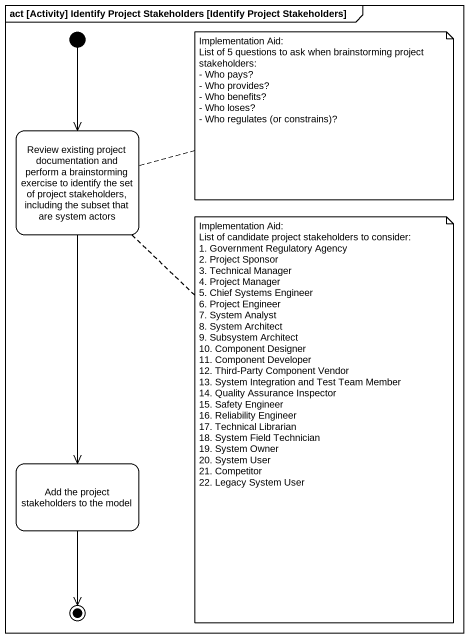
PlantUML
@startuml
mainframe act [Activity] Identify Project Stakeholders [Identify Project Stakeholders]
hide empty description
state "Review existing project documentation and perform a brainstorming exercise to identify the set of project stakeholders, including the subset that are system actors" as Review_existing_project
state "Add the project stakeholders to the model" as Add_the_project
[*] --> Review_existing_project
Review_existing_project --> Add_the_project
Add_the_project --> [*]
note right of Review_existing_project
  Implementation Aid:
  List of 5 questions to ask when brainstorming project stakeholders:
  - Who pays?
  - Who provides?
  - Who benefits?
  - Who loses?
  - Who regulates (or constrains)?
end note
note bottom of Review_existing_project
  Implementation Aid:
  List of candidate project stakeholders to consider:
  1. Government Regulatory Agency
  2. Project Sponsor
  3. Technical Manager
  4. Project Manager
  5. Chief Systems Engineer
  6. Project Engineer
  7. System Analyst
  8. System Architect
  9. Subsystem Architect
  10. Component Designer
  11. Component Developer
  12. Third-Party Component Vendor
  13. System Integration and Test Team Member
  14. Quality Assurance Inspector
  15. Safety Engineer
  16. Reliability Engineer
  17. Technical Librarian
  18. System Field Technician
  19. System Owner
  20. System User
  21. Competitor
  22. Legacy System User
end note
@enduml
